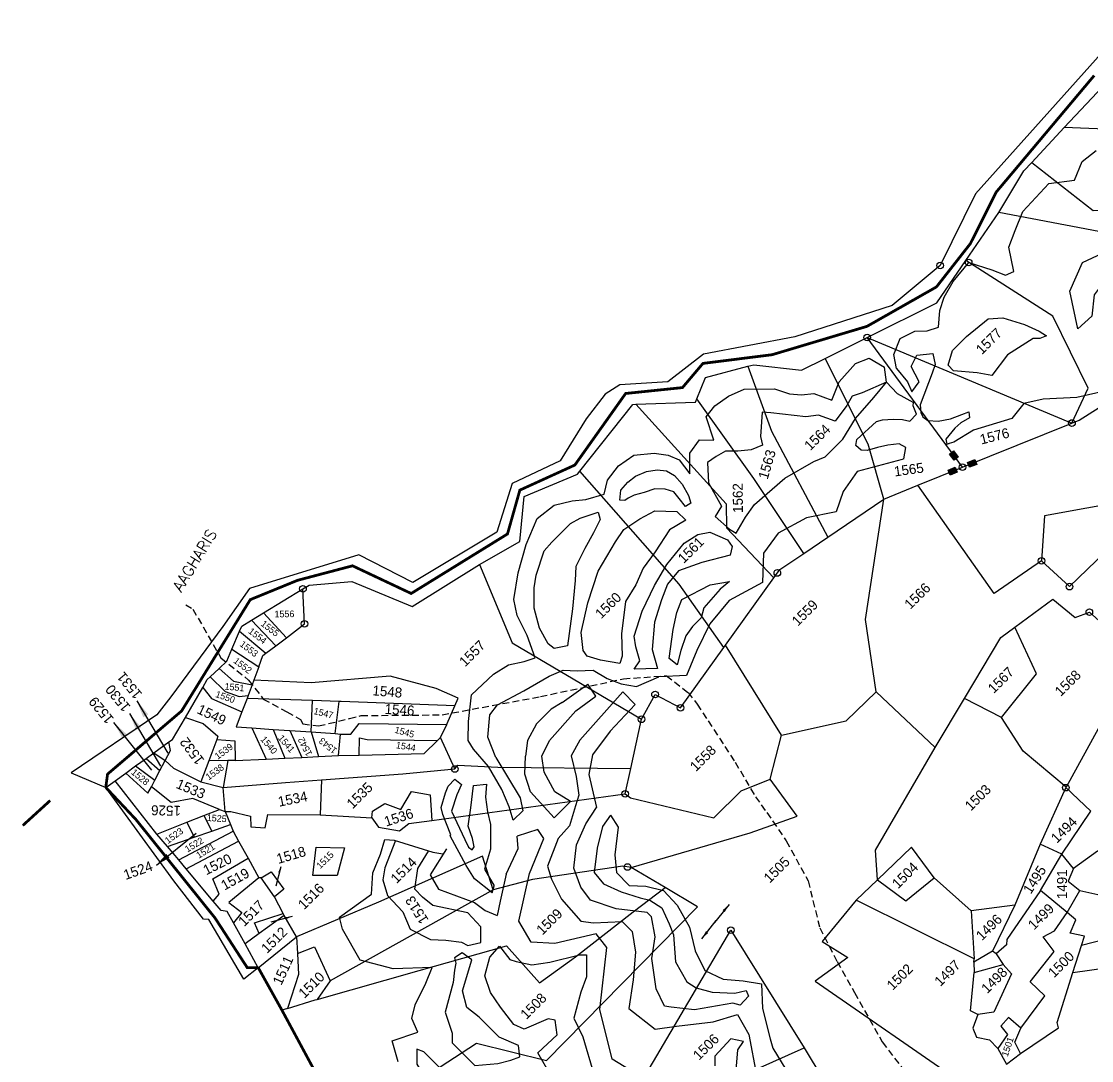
# Model space of a CAD drawing. Header units: metres. Extents: x 302481 to 307962, y 1946667 to 1951250.
# Drawn here: x 302481 to 303270, y 1947762 to 1948527 of the extents above; entities that cross this region are included whole.
import ezdxf

# ---------------------------------------------------------------- set-up
doc = ezdxf.new("R2010")
doc.units = ezdxf.units.M
for name, pattern in [('DASHDOT', [1, 0.5, -0.25, 0, -0.25]), ('DASHED', [0.75, 0.5, -0.25]), ('DIVIDE', [1.25, 0.5, -0.25, 0, -0.25, 0, -0.25])]:
    doc.linetypes.add(name, pattern=pattern)
for name, color, linetype in [('LINE_FOOTPATH', 1, 'DASHED'), ('OFF', 1, 'Continuous'), ('POLY_HATCH', 12, 'Continuous'), ('POLY_PARCEL', 6, 'Continuous'), ('POLY_WATER', 4, 'Continuous'), ('SYM_ARROW', 1, 'Continuous'), ('SYM_STONE', 1, 'Continuous'), ('TEXT_MAPOUT', 7, 'Continuous'), ('TEXT_PARCEL', 7, 'Continuous'), ('V_BOUND_LINE', 7, 'Continuous'), ('V_BOUND_STREAM_LINE', 7, 'DASHDOT'), ('V_DIVIDE_LINE', 7, 'DIVIDE')]:
    doc.layers.add(name, color=color, linetype=linetype)
doc.styles.get("Standard").update_dxf_attribs({"font": 'simplex.shx'})
doc.styles.add('TEXT_MAP', font='')
doc.styles.get('TEXT_MAP').set_extended_font_data('Kruti Dev 050')
doc.dimstyles.get("Standard").update_dxf_attribs({"dimtxt": 0.18, "dimasz": 0.18, "dimexe": 0.18, "dimexo": 0.0625, "dimgap": 0.09, "dimtad": 0, "dimtih": 1, "dimtoh": 1, "dimdec": 4, "dimzin": 0, "dimdsep": 46, "dimtxsty": 'Standard', "dimcen": 0.09, "dimadec": 0, "dimazin": 0, "dimtfac": 1, "dimtdec": 4, "dimtofl": 0, "dimtmove": 0, "dimatfit": 3, "dimfxl": 1, "dimtolj": 1, "dimtzin": 0, "dimarcsym": 0})

# ---------------------------------------------------------------- blocks, each defined once
blk = doc.blocks.new('STONE')
blk.add_circle((0, 0), 0.851)
blk = doc.blocks.new('STONESQUAREFILLED')
blk.add_hatch(color=256).paths.add_polyline_path([(0.7, -0.48), (0.7, 0.48), (-0.7, 0.48), (-0.7, -0.48)])
blk.add_lwpolyline([(-0.7, 0.48), (0.7, 0.48), (0.7, -0.48), (-0.7, -0.48)], close=True)
blk = doc.blocks.new('TEXTARROW')
blk.add_leader([(0.04, -0.01), (8.68, -0.01)], dimstyle='Standard', override={"dimtxt": 2.5, "dimasz": 2.5, "dimexe": 1.25, "dimexo": 0.625, "dimgap": 0.625, "dimtad": 1, "dimtih": 0, "dimtoh": 0, "dimzin": 8, "dimcen": 2.5, "dimtofl": 1})
blk = doc.blocks.new('TEXTDOUBLEARROW')
for points in [[(-6.63, 0.01), (0.2, 0.01)], [(6.25, 0.01), (-0.58, 0.01)]]:
    blk.add_leader(points, dimstyle='Standard', override={"dimtxt": 2.5, "dimasz": 2.5, "dimexe": 1.25, "dimexo": 0.625, "dimgap": 0.625, "dimtad": 1, "dimtih": 0, "dimtoh": 0, "dimzin": 8, "dimcen": 2.5, "dimtofl": 1})

msp = doc.modelspace()

# ---------------------------------------------------------------- linework, layer by layer
at = {"layer": 'LINE_FOOTPATH', "ltscale": 10}
msp.add_lwpolyline([(302602.49, 1948097.74), (302607.8, 1948094.37), (302628.4, 1948058.63), (302648.85, 1948042.22), (302659.6, 1948028.26), (302676.98, 1948018.69), (302687.02, 1948013.15), (302688.79, 1948009.99), (302700.42, 1948008.39), (302723.11, 1948013.86), (302731.75, 1948016.09), (302791.5, 1948016.6), (302863.93, 1948030.1), (302924.96, 1948043.13), (302956.66, 1948045.45), (302972.52, 1948033.02), (302979.38, 1948024.49), (302987.36, 1948012.07), (303007.3, 1947981.72), (303022.12, 1947956.27), (303030.6, 1947944.6), (303044.94, 1947923.78), (303061, 1947894.32), (303069.53, 1947859.61), (303082.47, 1947834.79), (303095.17, 1947811.97), (303115.6, 1947775.61), (303141.54, 1947741.61)], dxfattribs=at)
at = {"layer": 'OFF', "ltscale": 10}
msp.add_lwpolyline([(302518.1, 1947973.78), (302543.6, 1947963.12)], dxfattribs=at)
at = {"layer": 'POLY_HATCH'}
for points in [[(303126, 1948271.74), (303124.05, 1948281.94), (303128.87, 1948293.83), (303139.71, 1948299.31), (303148.64, 1948299.47), (303156.94, 1948302.07), (303157.97, 1948314.52), (303161.16, 1948324.25), (303167.78, 1948335.78), (303179.28, 1948349.82), (303196.22, 1948344.38), (303206.3, 1948340.48), (303212.53, 1948343.17), (303208.9, 1948361.22), (303213.53, 1948373.29), (303219.17, 1948387.44), (303238.26, 1948407.96), (303257.12, 1948410.45), (303262.85, 1948424.32), (303273.24, 1948432.42)], [(302810.57, 1947997.69), (302810.79, 1948011.67), (302813.11, 1948031.23), (302829.12, 1948046.44), (302840.33, 1948053.54), (302851.7, 1948055.77), (302859.91, 1948058.64), (302854.01, 1948075.16), (302846.57, 1948089.78), (302844.18, 1948101.51), (302847.4, 1948121.16), (302853.24, 1948141.98), (302861.41, 1948161.18), (302873.98, 1948171.07), (302887.25, 1948174.29), (302897.26, 1948175.17), (302910.8, 1948179.2), (302913.27, 1948189.48), (302921.42, 1948200.01), (302932.63, 1948207.84), (302947.51, 1948209.25), (302957.79, 1948207.97), (302966.07, 1948204.43), (302973.8, 1948194.05), (302973.84, 1948209.29), (302981.09, 1948219.1), (302991.64, 1948218.9), (302985.83, 1948236.04), (302992.26, 1948244.15), (303002.39, 1948251.25), (303013.86, 1948256.46), (303036.13, 1948256.87), (303047.21, 1948253.06), (303056.23, 1948252.41), (303065.25, 1948253.2), (303078.58, 1948248.39), (303083.76, 1948261.91), (303095.98, 1948275.41), (303106.01, 1948279.36), (303117.35, 1948272.75)], [(303290.06, 1948257.49), (303259.04, 1948250.39), (303234.09, 1948249.08), (303220, 1948246.02), (303211.07, 1948234.8), (303182.89, 1948226.33), (303168.29, 1948217.59), (303163.24, 1948215.89)], [(303131.41, 1948205.11), (303130.21, 1948204.7), (303097.2, 1948195.88), (303086.9, 1948181.08), (303081.54, 1948166.27), (303059.92, 1948161.62), (303039.01, 1948150.55), (303028.22, 1948135.75), (303027.28, 1948114.01), (303002.91, 1948100.72), (302988.53, 1948083.59), (302979.08, 1948063.97), (302971.36, 1948045.58), (302951.1, 1948044.51)], [(302933.5, 1948024.17), (302915.16, 1948004.57), (302902.13, 1947987.06), (302899.49, 1947972.74), (302905.2, 1947948.24)], [(302797.41, 1947927.36), (302797.81, 1947928.28), (302791.99, 1947943.08), (302790.57, 1947948.4), (302793.94, 1947959.04), (302795.94, 1947964.17), (302800.64, 1947969.12)], [(302915.44, 1947942.66), (302920.98, 1947933.91), (302918.57, 1947913.42), (302919.89, 1947900.57), (302929.24, 1947890.79), (302941.34, 1947890.4), (302954.55, 1947887.16), (302964.52, 1947876.27), (302973.73, 1947860.2), (302977.75, 1947842.65), (302984.86, 1947828.19), (302998.3, 1947821.99), (303013.12, 1947820.6), (303026.58, 1947818.35), (303027.5, 1947800.19), (303033.11, 1947777.83), (303034.94, 1947771.15), (303044.65, 1947755.33)], [(302758.88, 1947761.02), (302754.52, 1947776.52), (302773.49, 1947782.8), (302769.11, 1947792.82), (302771.41, 1947803.06), (302779.45, 1947819.02), (302784.13, 1947830.45), (302755.29, 1947829.44), (302731.11, 1947835.92), (302718.08, 1947858.71), (302715.72, 1947867.65), (302739.26, 1947884.41), (302740.38, 1947900.14), (302745.91, 1947913.84), (302749.28, 1947924.68), (302756.13, 1947924.21), (302784.42, 1947915.32), (302791.81, 1947914.31)]]:
    msp.add_lwpolyline(points, dxfattribs=at)
at = {"layer": 'POLY_HATCH', "lineweight": -2}
for points in [[(303259.77, 1948301.06), (303253.9, 1948328.69), (303263.17, 1948349.79), (303277.81, 1948356.8), (303302.75, 1948364.33), (303314.66, 1948363.22), (303312.48, 1948357.81), (303298.38, 1948352.42), (303292.95, 1948347.02), (303280.46, 1948337.84), (303271.76, 1948325.94), (303270.09, 1948310.24)], [(303164.25, 1948274.08), (303167.25, 1948284.98), (303177.69, 1948295.36), (303193.59, 1948308.22), (303204.5, 1948309.18), (303220.34, 1948304.19), (303231.23, 1948299.22), (303236.67, 1948295.74), (303231.71, 1948293.76), (303226.75, 1948293.77), (303207.88, 1948281.92), (303196.44, 1948266.58), (303185.54, 1948268.59), (303168.2, 1948270.11)], [(303068.67, 1948237.48), (303059.25, 1948236.02), (303033.49, 1948239.04), (303027.05, 1948239.55), (303026, 1948221.72), (303027.47, 1948215.27), (303019.03, 1948211.82), (303009.12, 1948210.85), (303000.2, 1948210.87), (302993.25, 1948206.92), (302986.79, 1948202.47), (302987.73, 1948187.6), (302997.1, 1948170.24), (302992.61, 1948162.81), (303002.99, 1948153.38), (303007.94, 1948150.39), (303014.91, 1948162.27), (303021.38, 1948171.67), (303043.74, 1948190.95), (303065.09, 1948203.3), (303073.53, 1948206.75), (303086.45, 1948219.61), (303095.91, 1948234.95), (303109.34, 1948250.28), (303118.79, 1948261.66), (303100.93, 1948253.77), (303093.49, 1948251.31), (303089.5, 1948244.38), (303081.04, 1948233)], [(302922.37, 1948174.83), (302922.98, 1948182.05), (302928.27, 1948188.09), (302933.75, 1948192.37), (302941.96, 1948195.87), (302949.77, 1948197.02), (302956.6, 1948196.42), (302962.45, 1948192.89), (302968.29, 1948186.63), (302972.76, 1948178.22), (302974.5, 1948172.56), (302970.78, 1948170.03), (302965.92, 1948176.09), (302962.03, 1948180.79), (302955.78, 1948182.75), (302948.17, 1948182.97), (302940.16, 1948180.45), (302932.73, 1948178.51), (302928.43, 1948176.18), (302925.88, 1948174.43)], [(302895.17, 1948063.91), (302893.73, 1948077.29), (302898.75, 1948099.09), (302906.26, 1948122.36), (302919.21, 1948144.14), (302925.19, 1948153.05), (302937.1, 1948160.95), (302948.02, 1948166.87), (302964.38, 1948166.34), (302970.8, 1948159.89), (302958.88, 1948152.97), (302948.43, 1948136.64), (302939.47, 1948124.77), (302933.98, 1948112.39), (302926.51, 1948100.02), (302923.46, 1948076.24), (302923.9, 1948059.88), (302922.4, 1948054.44), (302908.04, 1948056.94), (302898.13, 1948059.94)], [(302869.42, 1948068.92), (302863.01, 1948080.33), (302859.09, 1948095.2), (302859.14, 1948110.07), (302860.66, 1948119.48), (302866.66, 1948137.31), (302872.13, 1948143.74), (302886.05, 1948157.59), (302893, 1948161.54), (302906.39, 1948165.97), (302907.86, 1948160.52), (302902.88, 1948150.61), (302896.4, 1948139.23), (302889.92, 1948125.86), (302889.39, 1948115.46), (302887.34, 1948094.65), (302883.79, 1948067.4), (302873.87, 1948065.44)], [(302937.08, 1948056.4), (302934.14, 1948066.66), (302932.84, 1948074.59), (302938.85, 1948093.09), (302947.84, 1948111.92), (302956.81, 1948127.44), (302969.75, 1948142.95), (302979.69, 1948149.54), (302988.62, 1948151.18), (303001.5, 1948145.53), (303005.12, 1948140.56), (303003.45, 1948134.28), (302982.6, 1948128.71), (302965.39, 1948122.79), (302957.43, 1948112.89), (302953.09, 1948101.33), (302947.75, 1948084.81), (302946.04, 1948064.65), (302949.96, 1948050.75), (302932.77, 1948050.13)], [(302958.58, 1948058.01), (302961.62, 1948079.49), (302964.3, 1948092.05), (302967.97, 1948101.63), (302988.83, 1948112.49), (303003.06, 1948114.78), (302996.1, 1948109.17), (302984.15, 1948095.31), (302982.15, 1948088.04), (302975.84, 1948081.78), (302970.86, 1948074.84), (302967.19, 1948063.94), (302964.51, 1948053.37)], [(302847.61, 1947772.89), (302833.38, 1947779.03), (302818.66, 1947793.82), (302809.52, 1947800.97), (302806.51, 1947813.19), (302813.2, 1947836.08), (302806.09, 1947841.18), (302800.48, 1947837.63), (302801.48, 1947833.56), (302800.45, 1947828.47), (302799.4, 1947819.31), (302793.73, 1947797.44), (302798.78, 1947782.16), (302798.75, 1947775.03), (302806.87, 1947766.87), (302815.5, 1947758.2), (302832.3, 1947759.69), (302841.98, 1947762.22), (302848.6, 1947764.75)], [(302857.63, 1947709.67), (302834.76, 1947719.39), (302823.12, 1947741.3), (302804.3, 1947746.94), (302792.62, 1947753.58), (302777.9, 1947768.37), (302772.82, 1947770.42), (302772.79, 1947759.22), (302785.44, 1947738.33), (302783.88, 1947726.62), (302790.97, 1947714.39), (302801.62, 1947702.66), (302817.89, 1947697.54), (302840.29, 1947699.53), (302850.98, 1947700.02), (302856.59, 1947703.57)]]:
    msp.add_lwpolyline(points, close=True, dxfattribs=at)
for points in [[(303126, 1948271.74), (303134.21, 1948261.92), (303137.39, 1948254.44), (303142.74, 1948261.9), (303136.91, 1948273.11), (303141.2, 1948281.63), (303152.93, 1948282.67), (303154.51, 1948274.67), (303152.36, 1948268.27), (303143.48, 1948245.01)], [(303118.79, 1948261.66), (303117.35, 1948272.75)], [(303118.79, 1948261.66), (303126.72, 1948253.4), (303138.6, 1948246.78)], [(303131.41, 1948205.11), (303133.04, 1948213.6), (303127.97, 1948216.35), (303119.76, 1948215.19), (303112.14, 1948213.45), (303104.52, 1948211.32), (303100.03, 1948211.53), (303096.14, 1948215.05), (303096.93, 1948219.35), (303111.42, 1948232.59), (303115.91, 1948233.95), (303123.53, 1948234.52), (303130.56, 1948234.11), (303136.02, 1948232.92), (303140.92, 1948238.18), (303138.4, 1948244.24), (303138.6, 1948246.78)], [(303143.48, 1948245.01), (303144.05, 1948239.35), (303145.4, 1948236.03), (303149.11, 1948233.48), (303156.72, 1948232.88), (303165.9, 1948234.61), (303174.31, 1948237.91), (303179.39, 1948239.85), (303179.96, 1948235.36), (303173.51, 1948231.66), (303169.2, 1948227.77), (303162.54, 1948219.58), (303163.24, 1948215.89), (303164.99, 1948216.48)], [(302870.34, 1948045.13), (302880.44, 1948049.49), (302890.82, 1948049.11), (302902.63, 1948049.44), (302912.99, 1948043.33), (302923.36, 1948039.37), (302934.45, 1948037.55), (302951.1, 1948044.51)], [(302831, 1947985.25), (302825.1, 1948000.13), (302826.64, 1948016.48), (302832.11, 1948023.9), (302851.47, 1948034.27), (302870.34, 1948045.13)], [(302873.99, 1947940.66), (302886.04, 1947952.64), (302874.43, 1947959.8), (302866.59, 1947974.45), (302864.75, 1947986.09), (302870.42, 1947997.71), (302890, 1948019.43), (302904.67, 1948030.29), (302898.69, 1948039.31)], [(302924.39, 1948033.55), (302892.84, 1947997.98), (302886.5, 1947986.43), (302890.13, 1947971.19), (302892.19, 1947957.52), (302889.54, 1947949.65), (302885.29, 1947934.94), (302876.85, 1947925.51), (302868.91, 1947905.03), (302872.03, 1947895.57), (302879.34, 1947880.84), (302893.47, 1947864.52), (302902.93, 1947863.45), (302923.94, 1947864.46), (302931.28, 1947857.09), (302933.86, 1947841.85), (302932.22, 1947821.36), (302929, 1947800.35), (302948.39, 1947785.07), (302964.16, 1947787.14), (302991.14, 1947790.55), (303009.02, 1947795.77), (303017.38, 1947781.04), (303023.07, 1947751.08)], [(302879.69, 1948025.78), (302898.69, 1948039.31)], [(302924.39, 1948033.55), (302933.5, 1948024.17)], [(302879.69, 1948025.78), (302871.75, 1948020.84), (302860.81, 1948009.97), (302854.33, 1947997.59), (302852.81, 1947986.2)], [(302835.42, 1947961.49), (302825.66, 1947978.6), (302814.43, 1947991.35), (302810.57, 1947997.69)], [(302873.99, 1947940.66), (302856.41, 1947959.84), (302852.33, 1947972.98), (302852.81, 1947986.2)], [(302831, 1947985.25), (302848.89, 1947955.35), (302850.74, 1947945.96), (302843.79, 1947939.05)], [(302800.64, 1947969.12), (302805.62, 1947965.19), (302802.33, 1947957.56), (302798.29, 1947945.57), (302808.04, 1947924.83), (302810.93, 1947919.01), (302813.47, 1947917.18), (302814.93, 1947919.36), (302813.86, 1947925.54), (302810.62, 1947934.64), (302812.48, 1947948.09), (302814.43, 1947964.5)], [(302814.43, 1947964.5), (302824.17, 1947965.51)], [(302824.17, 1947965.51), (302823.41, 1947956.06), (302824.83, 1947945.15), (302826.98, 1947935.7), (302826.92, 1947917.52), (302822.52, 1947902.99), (302829.75, 1947890.61)], [(302840.84, 1947948.76), (302835.42, 1947961.49)], [(302843.79, 1947939.05), (302840.84, 1947948.76)], [(302915.44, 1947942.66), (302909.53, 1947934.29), (302905.5, 1947918.38), (302903.45, 1947900.47), (302910.2, 1947892.09), (302923.32, 1947886.09), (302937.24, 1947881.68), (302944.4, 1947880.07), (302953.14, 1947874.48), (302958.68, 1947862.53), (302961.84, 1947854.56), (302963.37, 1947834.65), (302971.68, 1947819.9), (302978.44, 1947815.51), (302990.37, 1947812.29), (303007.09, 1947811.46), (303015.46, 1947813.44), (303017.04, 1947809.45), (303011.04, 1947802.7), (303005.47, 1947804.3), (302977.19, 1947799.18), (302960.08, 1947801.21), (302955.3, 1947802.02), (302948.97, 1947814.77), (302945.86, 1947837.07), (302948.29, 1947852.99), (302945.55, 1947867.73), (302942.38, 1947870.92), (302919.69, 1947873.76), (302900.6, 1947880.17), (302893.47, 1947889.74), (302888.34, 1947903.68), (302890.38, 1947920.8), (302897.2, 1947936.31), (302905.2, 1947948.24)], [(302944.48, 1947745.97), (302916.54, 1947762.82), (302907.5, 1947799.49), (302912.73, 1947845.28), (302904.87, 1947855.23), (302874.31, 1947848.16), (302857.01, 1947849.22), (302847.9, 1947864.51), (302855.64, 1947899.61), (302866.41, 1947925.55), (302861.85, 1947932.17), (302846.75, 1947927.18)], [(302757, 1947923.94), (302749.08, 1947903.87), (302747.6, 1947895.15), (302751.2, 1947883.5), (302762.43, 1947871.48), (302767.84, 1947858.75), (302782.73, 1947851.08), (302794, 1947850.69), (302805.62, 1947849.22), (302810.34, 1947846.66), (302819.8, 1947848.82), (302819.84, 1947860.46), (302810.42, 1947870.66), (302784.62, 1947876.16), (302777.01, 1947882.36), (302771.21, 1947888.19), (302773.44, 1947903.45), (302781.43, 1947916.26)], [(302828.28, 1947885.52), (302815.22, 1947895.73), (302809.07, 1947905.56), (302797.41, 1947927.36)], [(302838.5, 1947899.32), (302847.29, 1947918.2), (302846.75, 1947927.18)], [(302794.57, 1947917.95), (302782.51, 1947898.71), (302788.66, 1947888.15), (302815.17, 1947878.28), (302823.15, 1947872.45), (302831.86, 1947868.79)], [(302838.5, 1947899.32), (302834.2, 1947879.3), (302831.86, 1947868.79)], [(302828.28, 1947885.52), (302829.75, 1947890.61)], [(302868.46, 1947755.97), (302861.88, 1947767.69), (302876.18, 1947780.89), (302874.68, 1947791.58), (302869.6, 1947792.61), (302851.76, 1947785.01), (302844.13, 1947788.59), (302834.5, 1947801.34), (302826.9, 1947812.04), (302822.87, 1947824.26), (302826.47, 1947838), (302833.63, 1947846.13), (302841.23, 1947836.44), (302845.81, 1947834.9), (302857.5, 1947832.33), (302870.74, 1947834.34), (302892.65, 1947839.9), (302897.74, 1947839.88), (302897.69, 1947823.6), (302893.58, 1947812.41), (302888.43, 1947793.08), (302895, 1947779.32), (302903.06, 1947751.82)], [(303007.6, 1947748.89), (303009.2, 1947769.75), (303013.29, 1947775.85), (303004.13, 1947777.91), (302992.39, 1947765.21), (302992.36, 1947758.08)]]:
    msp.add_lwpolyline(points, dxfattribs=at)
at = {"layer": 'POLY_PARCEL'}
for points in [[(303349.86, 1948442.19), (303346.5, 1948445.28), (303249.59, 1948449.17)], [(303225.71, 1948423.58), (303270.92, 1948388.19), (303325.39, 1948389.26), (303352.76, 1948386.56), (303362.4, 1948371.23)], [(303362.4, 1948371.23), (303343.57, 1948359.91), (303299.73, 1948367.95), (303201.49, 1948386.75)], [(303255.37, 1948231.57), (303267.23, 1948257.37), (303241.31, 1948310.21), (303177.22, 1948351.25)], [(303255.37, 1948231.57), (303260.59, 1948233.68), (303433.38, 1948342.93), (303435.08, 1948344.74)], [(303477.36, 1948310.08), (303455.87, 1948286.89), (303419.28, 1948269.19), (303419.6, 1948238.26), (303383.57, 1948217.48), (303326.03, 1948213.25), (303308.83, 1948220.85), (303300.28, 1948214.42), (303307.92, 1948198.17), (303297.63, 1948174.4), (303235.03, 1948163.19), (303232.96, 1948130.02)], [(303104.52, 1948294.52), (303255.37, 1948231.57)], [(303174.7, 1948198.99), (303104.52, 1948294.52)], [(303116.79, 1948175.6), (303105.31, 1948215.94), (303073.65, 1948279.17)], [(303016.71, 1948273.38), (303034.03, 1948225.49), (303075.52, 1948147.6)], [(303057.78, 1948135.57), (303020.9, 1948190.67), (302979.1, 1948249.46)], [(302934.14, 1948245.42), (303000.68, 1948171.95), (303000.91, 1948154.32), (303035.69, 1948117.46)], [(303473.76, 1948227.88), (303454.1, 1948237.87), (303440.45, 1948176.11), (303401.24, 1948176.65), (303366.97, 1948154.83), (303351.11, 1948184.5), (303312.98, 1948168.38), (303253.52, 1948111.05), (303232.96, 1948130.02)], [(303174.7, 1948198.99), (303255.37, 1948231.57)], [(303141.79, 1948185.7), (303174.7, 1948198.99)], [(302998.89, 1948066.25), (302966.02, 1948112.9), (302892.76, 1948196.02)], [(303116.79, 1948175.6), (303141.79, 1948185.7)], [(303232.96, 1948130.02), (303198.17, 1948105.88), (303141.79, 1948185.7)], [(303075.52, 1948147.6), (303116.79, 1948175.6)], [(303111.01, 1948033.62), (303103.16, 1948086.85), (303116.79, 1948175.6)], [(303057.78, 1948135.57), (303075.52, 1948147.6)], [(303035.69, 1948117.46), (303040.06, 1948123.55), (303057.78, 1948135.57)], [(302818.98, 1948127.39), (302842.89, 1948069.54), (302938.23, 1948013.32)], [(303000.09, 1948067.92), (303035.69, 1948117.46)], [(302676.67, 1948073.43), (302690.03, 1948083.56), (302688.86, 1948109.37)], [(303213.29, 1948081.14), (303241.24, 1948101.78), (303257.69, 1948088.35), (303268.18, 1948092.24), (303296.34, 1948067.22), (303297.92, 1948064.16)], [(302659.87, 1948091.77), (302676.67, 1948073.43)], [(302650.98, 1948086.37), (302668.8, 1948067.47)], [(303176.31, 1948028.73), (303202.97, 1948073.52), (303213.29, 1948081.14)], [(303203.53, 1948014.66), (303229.34, 1948046.84), (303213.29, 1948081.14)], [(302642.22, 1948078.25), (302661.62, 1948062.03)], [(302668.8, 1948067.47), (302676.67, 1948073.43)], [(302636.56, 1948064.9), (302656.4, 1948051.96)], [(302661.62, 1948062.03), (302668.8, 1948067.47)], [(302938.23, 1948013.32), (302948.23, 1948031.64), (302966.95, 1948021.8), (302998.89, 1948066.25)], [(302998.89, 1948066.25), (303000.09, 1948067.92)], [(303041.48, 1948001.52), (303000.09, 1948067.92)], [(302656.4, 1948051.96), (302659.29, 1948060.27), (302661.62, 1948062.03)], [(302627.22, 1948050.85), (302637.74, 1948041.4), (302651.48, 1948038.74)], [(302656.4, 1948051.96), (302652.73, 1948042.03)], [(302620.47, 1948044.53), (302631.55, 1948033.67), (302641.86, 1948030.21), (302648.49, 1948030.83)], [(302652.73, 1948042.03), (302651.48, 1948038.74)], [(302800.86, 1948023.32), (302803.28, 1948028.87), (302786.89, 1948036.11), (302753.03, 1948045.07), (302694.97, 1948040.17), (302652.73, 1948042.03)], [(302615, 1948036.76), (302621.51, 1948028.53), (302643.94, 1948018.81)], [(302651.48, 1948038.74), (302648.49, 1948030.83)], [(303041.48, 1948001.52), (303088.98, 1948012.08), (303111.01, 1948033.62)], [(303111.01, 1948033.62), (303154.7, 1947992.44)], [(302647.66, 1948028.65), (302643.94, 1948018.81)], [(302648.49, 1948030.83), (302647.66, 1948028.65)], [(302695.8, 1948027.09), (302647.66, 1948028.65)], [(302694.8, 1948003.97), (302695.8, 1948027.09)], [(302715.57, 1948026.45), (302695.8, 1948027.09)], [(302712.55, 1948002.75), (302715.57, 1948026.45)], [(302800.86, 1948023.32), (302716.99, 1948026.4), (302715.57, 1948026.45)], [(303154.7, 1947992.44), (303176.31, 1948028.73)], [(303203.53, 1948014.66), (303176.31, 1948028.73)], [(302643.94, 1948018.81), (302639.75, 1948007.75), (302651.24, 1948006.96)], [(302794.76, 1948009.42), (302795.17, 1948010.27), (302800.86, 1948023.32)], [(302602.21, 1948014.73), (302615.39, 1948010.1), (302626.24, 1948000.88), (302625.31, 1947998.39)], [(302716.5, 1948002.47), (302724.03, 1948002.46), (302730.22, 1948010.19), (302794.76, 1948009.42)], [(302790.22, 1948000.02), (302794.76, 1948009.42)], [(302930.33, 1947977.01), (302938.23, 1948013.32)], [(303251.02, 1947963.4), (303219.46, 1947989.92), (303203.53, 1948014.66)], [(302651.24, 1948006.96), (302661.71, 1947984.05)], [(302651.24, 1948006.96), (302666.79, 1948005.89)], [(302666.79, 1948005.89), (302675.46, 1947984.7)], [(302666.79, 1948005.89), (302679.13, 1948005.04)], [(302679.13, 1948005.04), (302687.92, 1947985.29)], [(302679.13, 1948005.04), (302694.8, 1948003.97)], [(302694.8, 1948003.97), (302700.28, 1947985.88)], [(302694.8, 1948003.97), (302712.55, 1948002.75)], [(302712.55, 1948002.75), (302716.5, 1948002.47)], [(302715.09, 1947986.58), (302716.5, 1948002.47)], [(303033.09, 1947969.19), (303041.48, 1948001.52)], [(303274.65, 1948006.4), (303251.02, 1947963.4)], [(302587.47, 1947982.98), (302591.32, 1947990.23), (302590.15, 1947996.63)], [(302625.31, 1947998.39), (302619.4, 1947982.65)], [(302625.31, 1947998.39), (302638.78, 1947997.4), (302638.94, 1947982.97)], [(302730.36, 1947986.93), (302730.4, 1947999.62), (302736.04, 1947998.36), (302787.96, 1947997.79)], [(302730.36, 1947986.93), (302778.05, 1947988.03), (302787.96, 1947997.79)], [(302787.96, 1947997.79), (302790.22, 1948000.02)], [(302800.66, 1947976.71), (302790.22, 1948000.02)], [(302578.93, 1947988.56), (302587.47, 1947982.98)], [(302687.92, 1947985.29), (302700.28, 1947985.88)], [(302700.28, 1947985.88), (302715.09, 1947986.58)], [(302715.09, 1947986.58), (302730.36, 1947986.93)], [(303112.04, 1947895.1), (303110.55, 1947916.91), (303154.7, 1947992.44)], [(302565.6, 1947978.96), (302579.75, 1947968.42)], [(302573.31, 1947984.51), (302583.54, 1947975.56)], [(302583.54, 1947975.56), (302587.47, 1947982.98)], [(302587.47, 1947982.98), (302593.51, 1947977.33), (302613.62, 1947967.22)], [(302619.4, 1947982.65), (302613.62, 1947967.22)], [(302633.5, 1947982.88), (302619.4, 1947982.65)], [(302633.5, 1947982.88), (302630.16, 1947963.05)], [(302638.94, 1947982.97), (302633.5, 1947982.88)], [(302638.94, 1947982.97), (302661.71, 1947984.05)], [(302661.71, 1947984.05), (302675.46, 1947984.7)], [(302675.46, 1947984.7), (302687.92, 1947985.29)], [(302800.66, 1947976.71), (302802.85, 1947979.44), (302832.4, 1947978.17), (302930.33, 1947977.01)], [(302558.34, 1947973.74), (302574.7, 1947958.91), (302577.23, 1947963.68)], [(302579.75, 1947968.42), (302583.54, 1947975.56)], [(302702.49, 1947968.72), (302762.47, 1947973.1), (302800.66, 1947976.71)], [(302926.3, 1947958.48), (302930.33, 1947977.01)], [(302577.23, 1947963.68), (302579.75, 1947968.42)], [(302627.49, 1947946.95), (302607.79, 1947955), (302591.78, 1947951.9), (302577.23, 1947963.68)], [(302613.62, 1947967.22), (302630.16, 1947963.05)], [(302630.16, 1947963.05), (302676.08, 1947966.79), (302702.49, 1947968.72)], [(302631.49, 1947945.36), (302630.16, 1947963.05)], [(302702.49, 1947968.72), (302701.6, 1947942.98)], [(302926.3, 1947958.48), (302930.18, 1947955.47), (302991.63, 1947940.67), (303011.65, 1947960.58), (303033.09, 1947969.19)], [(302930.7, 1947904.05), (303018.25, 1947929.58), (303052.88, 1947942.03), (303033.09, 1947969.19)], [(303250.82, 1947962.96), (303231.92, 1947921.4)], [(303247.98, 1947913.97), (303269.17, 1947945.74), (303250.82, 1947962.96)], [(302739.53, 1947940.8), (302739.98, 1947945.6), (302749.09, 1947951.26), (302760.89, 1947946.8), (302768.89, 1947960.08), (302782.51, 1947957.67), (302783.79, 1947938.88)], [(302783.79, 1947938.88), (302926.3, 1947958.48)], [(302615.94, 1947942.4), (302627.49, 1947946.95)], [(302627.49, 1947946.95), (302631.49, 1947945.36)], [(302603.34, 1947937.44), (302615.94, 1947942.4)], [(302615.94, 1947942.4), (302621.8, 1947930.95)], [(302631.49, 1947945.36), (302635.68, 1947945.49), (302650.23, 1947941.96), (302650.48, 1947933.98), (302661.12, 1947933.26), (302662.97, 1947943.06), (302701.6, 1947942.98)], [(302631.49, 1947945.36), (302635.44, 1947935.73)], [(302701.6, 1947942.98), (302739.53, 1947940.8)], [(302739.53, 1947940.8), (302744.54, 1947933.93), (302760.07, 1947931.1), (302766.81, 1947936.55), (302783.79, 1947938.88)], [(302581.31, 1947928.76), (302603.34, 1947937.44)], [(302597.34, 1947909.69), (302637.41, 1947930.92)], [(302603.34, 1947937.44), (302608.67, 1947926.36)], [(302608.67, 1947926.36), (302621.8, 1947930.95)], [(302621.8, 1947930.95), (302635.44, 1947935.73)], [(302635.44, 1947935.73), (302637.41, 1947930.92)], [(302637.41, 1947930.92), (302641.46, 1947923.6)], [(302589.1, 1947919.5), (302608.67, 1947926.36)], [(302602.78, 1947903.22), (302641.46, 1947923.6)], [(302641.46, 1947923.6), (302648.48, 1947910.93)], [(303153.94, 1947896.5), (303137.17, 1947919.09), (303112.04, 1947895.1)], [(303231.92, 1947921.4), (303213.25, 1947876.35)], [(303247.98, 1947913.97), (303231.92, 1947921.4)], [(303344.37, 1947916.47), (303292.16, 1947904.25), (303287.84, 1947921.51), (303274.28, 1947916.21), (303256.44, 1947903.49)], [(302622.77, 1947879.44), (302627.18, 1947884.6), (302622.48, 1947895.67), (302648.48, 1947910.93)], [(302648.48, 1947910.93), (302656.47, 1947896.5)], [(302828.97, 1947887.78), (302821.18, 1947912.54), (302744.46, 1947878.58), (302684.16, 1947852.97)], [(303232.19, 1947887.28), (303247.98, 1947913.97)], [(303256.44, 1947903.49), (303247.98, 1947913.97)], [(302658.15, 1947896.59), (302665.48, 1947901.02), (302674.82, 1947888.06), (302667.79, 1947882.54)], [(302930.7, 1947904.05), (302924.38, 1947905.12), (302857.9, 1947895.38), (302828.97, 1947887.78)], [(302955.66, 1947889.5), (302930.7, 1947904.05)], [(303256.44, 1947903.49), (303252.57, 1947894.15), (303261.05, 1947887.21)], [(302656.47, 1947896.5), (302634.18, 1947878.46), (302643.84, 1947871.03), (302637.63, 1947863.49)], [(302658.15, 1947896.59), (302656.47, 1947896.5)], [(302667.79, 1947882.54), (302658.15, 1947896.59)], [(303112.04, 1947895.1), (303096.45, 1947879.95)], [(303112.04, 1947895.1), (303133.02, 1947879.55), (303153.94, 1947896.5)], [(303181.11, 1947872.3), (303153.94, 1947896.5)], [(302699.27, 1947806.91), (302774.56, 1947828.29), (302838.87, 1947846.34), (302863.1, 1947819.14), (302889.51, 1947838.27), (302932.12, 1947871.57), (302955.66, 1947889.5)], [(302828.97, 1947887.78), (302708.98, 1947820.53)], [(302720.27, 1947711.96), (302816.71, 1947774.83), (302868.16, 1947761.9), (302979.49, 1947875.24), (302955.66, 1947889.5)], [(303232.19, 1947887.28), (303207.28, 1947851.09), (303207.26, 1947847.28), (303199.55, 1947840.54)], [(303251.78, 1947870.97), (303232.19, 1947887.28)], [(303251.78, 1947870.97), (303261.05, 1947887.21)], [(303261.05, 1947887.21), (303327.36, 1947872.55)], [(302674.36, 1947870.22), (302667.79, 1947882.54)], [(303096.45, 1947879.95), (303071.44, 1947849.74), (303090.15, 1947837.73), (303066.21, 1947820.45), (303176.85, 1947743.88), (303207.69, 1947747.77), (303208.5, 1947735.97)], [(303183.25, 1947836.89), (303096.45, 1947879.95)], [(303213.25, 1947876.35), (303181.11, 1947872.3)], [(303213.25, 1947876.35), (303196.76, 1947842.61)], [(302656.55, 1947855.41), (302653.2, 1947863.3), (302674.36, 1947870.22)], [(302675.08, 1947868.88), (302656.55, 1947855.41)], [(302675.08, 1947868.88), (302674.36, 1947870.22)], [(302684.16, 1947852.97), (302675.08, 1947868.88)], [(303181.11, 1947872.3), (303183.25, 1947836.89)], [(303217.65, 1947785.81), (303235.26, 1947809.68), (303224.59, 1947820.02), (303242.17, 1947842.16), (303234.04, 1947853.17), (303242.51, 1947857.43), (303251.78, 1947870.97)], [(303262.49, 1947846.78), (303264.67, 1947853.58), (303253.93, 1947855.85), (303258.29, 1947865.55), (303251.78, 1947870.97)], [(303327.36, 1947872.55), (303325.85, 1947871.46), (303296.73, 1947855.5), (303262.49, 1947846.78)], [(302656.55, 1947855.41), (302646.31, 1947847.97)], [(302655.98, 1947830.22), (302684.16, 1947852.97)], [(302684.16, 1947852.97), (302684.73, 1947840.74)], [(302915.43, 1947707.46), (303004, 1947857.97), (303058.04, 1947771.4)], [(302684.73, 1947840.74), (302697.42, 1947845.61), (302708.98, 1947820.53)], [(303256.09, 1947826.9), (303262.49, 1947846.78)], [(303256.09, 1947826.9), (303317.43, 1947835.29), (303343.57, 1947846.31)], [(302684.73, 1947840.74), (302685.45, 1947825.35), (302677.51, 1947800.23)], [(303196.76, 1947842.61), (303183.03, 1947834.31)], [(303183.03, 1947834.31), (303183.25, 1947836.89)], [(303199.55, 1947840.54), (303196.76, 1947842.61)], [(303199.55, 1947840.54), (303204.66, 1947832.69)], [(303183.03, 1947834.31), (303183.25, 1947826.81)], [(303183.25, 1947826.81), (303204.66, 1947832.69)], [(303204.66, 1947832.69), (303210.91, 1947825.84), (303197.76, 1947797.65), (303186.03, 1947795.74)], [(302708.98, 1947820.53), (302699.27, 1947806.91)], [(303186.03, 1947795.74), (303180.71, 1947798.47), (303183.25, 1947826.81)], [(303217.51, 1947767.1), (303245.55, 1947786), (303244.35, 1947789.99), (303256.09, 1947826.9)], [(302677.51, 1947800.23), (302697.95, 1947806.53), (302699.27, 1947806.91)], [(302677.51, 1947800.23), (302673.35, 1947799.08)], [(303186.03, 1947795.74), (303182.28, 1947785.88), (303185.1, 1947779.24), (303194.53, 1947777.29), (303200.87, 1947770.68)], [(303217.65, 1947785.81), (303208.64, 1947793.52), (303203.05, 1947787.34), (303207.96, 1947781.05), (303200.87, 1947770.68)], [(303217.51, 1947767.1), (303213.24, 1947775.43), (303217.65, 1947785.81)], [(302915.43, 1947707.46), (302917.4, 1947708.4), (303058.04, 1947771.4)], [(303058.04, 1947771.4), (303071.72, 1947748.48)], [(303200.87, 1947770.68), (303207.03, 1947759.34), (303217.51, 1947767.1)]]:
    msp.add_lwpolyline(points, dxfattribs=at)
msp.add_lwpolyline([(302696.07, 1947898.3), (302698.64, 1947919.2), (302719.44, 1947918.71), (302714.03, 1947898.26)], close=True, dxfattribs=at)
at = {"layer": 'POLY_WATER'}
for points in [[(303297.92, 1948527.44), (303184.27, 1948400.53), (303158.33, 1948347.64), (303122.96, 1948318.15), (303051.22, 1948294.98), (302983.82, 1948282.42), (302957.54, 1948261.98), (302922.4, 1948259.75), (302911.46, 1948252.79), (302897.52, 1948234.77), (302878.41, 1948203.62), (302842.86, 1948186.91), (302831.68, 1948151.21), (302769.77, 1948113.99), (302730.1, 1948134.42), (302649.37, 1948109.63), (302629.75, 1948081.6), (302591.49, 1948029.77)], [(303249.59, 1948449.17), (303282.33, 1948483.8), (303283.14, 1948485.72)], [(303225.71, 1948423.58), (303249.59, 1948449.17)], [(303201.49, 1948386.75), (303219.92, 1948417.37), (303225.71, 1948423.58)], [(303177.22, 1948351.25), (303201.49, 1948386.75)], [(303104.52, 1948294.52), (303155.89, 1948320.06), (303177.22, 1948351.25)], [(303073.65, 1948279.17), (303104.52, 1948294.52)], [(303016.71, 1948273.38), (303020.99, 1948274.51), (303056, 1948270.4), (303073.65, 1948279.17)], [(302979.1, 1948249.46), (302985.28, 1948265.09), (303016.71, 1948273.38)], [(302934.14, 1948245.42), (302978.13, 1948246.99), (302979.1, 1948249.46)], [(302892.76, 1948196.02), (302931.75, 1948245.33), (302934.14, 1948245.42)], [(302818.98, 1948127.39), (302848.61, 1948144.25), (302851.88, 1948177.52), (302891.1, 1948193.92), (302892.76, 1948196.02)], [(302688.86, 1948109.37), (302693.45, 1948112.15), (302724.89, 1948114.93), (302769.35, 1948096.51), (302818.98, 1948127.39)], [(302659.87, 1948091.77), (302688.86, 1948109.37)], [(302650.98, 1948086.37), (302659.87, 1948091.77)], [(302642.22, 1948078.25), (302643.82, 1948082.03), (302650.98, 1948086.37)], [(302636.56, 1948064.9), (302642.22, 1948078.25)], [(302627.22, 1948050.85), (302632.83, 1948056.08), (302636.56, 1948064.9)], [(302620.47, 1948044.53), (302627.22, 1948050.85)], [(302615, 1948036.76), (302618.38, 1948042.58), (302620.47, 1948044.53)], [(302602.21, 1948014.73), (302615, 1948036.76)], [(302591.49, 1948029.77), (302581.2, 1948016.67), (302518.1, 1947973.78)], [(302590.15, 1947996.63), (302592.81, 1947998.55), (302602.21, 1948014.73)], [(302578.93, 1947988.56), (302590.15, 1947996.63)], [(302573.31, 1947984.51), (302578.93, 1947988.56)], [(302558.34, 1947973.74), (302565.6, 1947978.96)], [(302565.6, 1947978.96), (302573.31, 1947984.51)], [(302550.48, 1947968.08), (302558.34, 1947973.74)], [(302543.6, 1947963.12), (302550.48, 1947968.08)], [(302655.98, 1947830.22), (302645.39, 1947821.95), (302619.63, 1947865.91), (302615.67, 1947866.09), (302593.68, 1947894.41), (302543.6, 1947963.12)], [(302581.31, 1947928.76), (302550.48, 1947968.08)], [(302589.1, 1947919.5), (302581.31, 1947928.76)], [(302597.34, 1947909.69), (302589.1, 1947919.5)], [(302602.78, 1947903.22), (302597.34, 1947909.69)], [(302622.77, 1947879.44), (302602.78, 1947903.22)], [(302637.63, 1947863.49), (302633.04, 1947871.71), (302628.66, 1947872.44), (302622.77, 1947879.44)], [(302646.31, 1947847.97), (302637.63, 1947863.49)], [(302655.98, 1947830.22), (302646.31, 1947847.97)]]:
    msp.add_lwpolyline(points, dxfattribs=at)
at = {"layer": 'V_BOUND_LINE', "const_width": 2.04}
for points in [[(302655.98, 1947830.22), (302673.26, 1947799.23), (302673.35, 1947799.08)], [(302673.35, 1947799.08), (302720.05, 1947712.36), (302720.27, 1947711.96)]]:
    msp.add_lwpolyline(points, dxfattribs=at)
at = {"layer": 'V_BOUND_STREAM_LINE', "ltscale": 10, "const_width": 2.04}
for points in [[(302543.6, 1947963.12), (302544.9, 1947972.92), (302599.45, 1948019.44), (302650.05, 1948101.46), (302684.89, 1948115.7), (302725.37, 1948126.39), (302768.57, 1948106), (302839.53, 1948149.84), (302848.64, 1948182.14), (302889.14, 1948200.6), (302926.58, 1948253.34), (302968.45, 1948257.67), (302983.52, 1948275.48), (303034.58, 1948281.92), (303104.41, 1948302.8), (303155.54, 1948331.84), (303180.55, 1948363.76), (303199.57, 1948401.69), (303271.73, 1948487.55)], [(302655.98, 1947830.22), (302647.81, 1947830.36), (302624.16, 1947866.83), (302565.79, 1947939.49), (302543.6, 1947963.12)]]:
    msp.add_lwpolyline(points, dxfattribs=at)
at = {"layer": 'V_DIVIDE_LINE', "ltscale": 10, "const_width": 2.04}
msp.add_lwpolyline([(302502.65, 1947953.48), (302482.46, 1947935.08)], dxfattribs=at)

# ---------------------------------------------------------------- block references
at = {"layer": 'SYM_ARROW'}
for name, p, xscale, yscale, zscale, rotation in [('TEXTARROW', (302566.4, 1948027.24), 5.202959484665217, 5.202959484665217, 5.202959484665217, 300.4622493187513), ('TEXTARROW', (302561.12, 1948017.8), 5.202959484665217, 5.202959484665217, 5.202959484665217, 300.4622493187513), ('TEXTARROW', (302549.29, 1948011.27), 5.202959484665216, 5.202959484665216, 5.202959484665216, 308.4205874822954), ('TEXTARROW', (302580.74, 1947905.86), 4.350407104432908, 4.350407104432908, 4.350407104432908, 38.70843884334055), ('TEXTARROW', (302672.48, 1947904.78), 1.722547106166375, 1.722547106166375, 1.722547106166375, 255.6507962148438), ('TEXTDOUBLEARROW', (302993.01, 1947864.63), 2.516381415830077, 2.516381415830077, 2.516381415830077, 51.50816271740324), ('TEXTARROW', (302680.98, 1947868.1), 1.88562484026106, 1.88562484026106, 1.88562484026106, 194.8811072945664)]:
    msp.add_blockref(name, p, dxfattribs=dict(at, xscale=xscale, yscale=yscale, zscale=zscale, rotation=rotation))
at = {"layer": 'SYM_STONE'}
for name, p, xscale, yscale, zscale, rotation in [('STONE', (303158.33, 1948347.64), 2.862570097236071, 2.862570097236071, 2.862570097236071, 44.8498280447801), ('STONE', (303179.28, 1948349.82), 2.862570097236071, 2.862570097236071, 2.862570097236071, 44.8498280447801), ('STONE', (303104.52, 1948294.52), 2.862570097236071, 2.862570097236071, 2.862570097236071, 44.8498280447801), ('STONE', (303255.37, 1948231.57), 2.862570097236071, 2.862570097236071, 2.862570097236071, 44.8498280447801), ('STONESQUAREFILLED', (303168.34, 1948207.64), 4.089385853194386, 4.089385853194386, 4.089385853194386, 127.0928156831495), ('STONESQUAREFILLED', (303167.49, 1948196.08), 4.089385853194386, 4.089385853194386, 4.089385853194386, 201.9930434458363), ('STONE', (303174.7, 1948198.99), 2.862570097236071, 2.862570097236071, 2.862570097236071, 44.8498280447801), ('STONESQUAREFILLED', (303181.8, 1948201.86), 4.089385853194386, 4.089385853194386, 4.089385853194386, 21.9930434458365), ('STONE', (303232.96, 1948130.02), 2.862570097236071, 2.862570097236071, 2.862570097236071, 44.8498280447801), ('STONE', (303038.32, 1948121.12), 2.862570097236071, 2.862570097236071, 2.862570097236071, 44.8498280447801), ('STONE', (302688.86, 1948109.37), 2.862570097236071, 2.862570097236071, 2.862570097236071, 44.8498280447801), ('STONE', (303253.52, 1948111.05), 2.862570097236071, 2.862570097236071, 2.862570097236071, 44.8498280447801), ('STONE', (303268.18, 1948092.24), 2.862570097236071, 2.862570097236071, 2.862570097236071, 44.8498280447801), ('STONE', (302690.03, 1948083.56), 2.862570097236071, 2.862570097236071, 2.862570097236071, 44.8498280447801), ('STONE', (302948.23, 1948031.64), 2.862570097236071, 2.862570097236071, 2.862570097236071, 44.8498280447801), ('STONE', (302966.95, 1948021.8), 2.862570097236071, 2.862570097236071, 2.862570097236071, 44.8498280447801), ('STONE', (302938.23, 1948013.32), 2.862570097236071, 2.862570097236071, 2.862570097236071, 44.8498280447801), ('STONE', (302800.66, 1947976.71), 2.862570097236071, 2.862570097236071, 2.862570097236071, 44.8498280447801), ('STONE', (302926.3, 1947958.48), 2.862570097236071, 2.862570097236071, 2.862570097236071, 44.8498280447801), ('STONE', (303250.82, 1947962.96), 2.862570097236071, 2.862570097236071, 2.862570097236071, 44.8498280447801), ('STONE', (302927.97, 1947904.51), 2.862570097236071, 2.862570097236071, 2.862570097236071, 44.8498280447801), ('STONE', (303004, 1947857.97), 2.862570097236071, 2.862570097236071, 2.862570097236071, 44.8498280447801)]:
    msp.add_blockref(name, p, dxfattribs=dict(at, xscale=xscale, yscale=yscale, zscale=zscale, rotation=rotation))

# ---------------------------------------------------------------- texts
at = {"layer": 'TEXT_MAPOUT'}
msp.add_text('AAGHARIS', height=8.179, rotation=58.48967, dxfattribs=at).set_placement((302599.23, 1948106.54))
at = {"layer": 'TEXT_PARCEL', "style": 'TEXT_MAP'}
for s, height, rotation, p in [('1577', 7.361, 44.84983, (303189.03, 1948281.59)), ('1564', 7.361, 44.84983, (303062.56, 1948210.72)), ('1576', 7.361, 14.15118, (303188.63, 1948215.71)), ('1563', 7.361, 73.53562, (303031.14, 1948189.56)), ('1565', 7.361, 7.89479, (303124.86, 1948192.16)), ('1562', 7.361, 90.41937, (303012.96, 1948165.39)), ('1561', 7.361, 44.84983, (302969.46, 1948127.73)), ('1566', 7.361, 44.84983, (303136.32, 1948093.87)), ('1560', 7.361, 44.84983, (302908.54, 1948086.9)), ('1559', 7.361, 44.84983, (303053.39, 1948081.46)), ('1556', 4.907, 0.86274, (302667.94, 1948088.36)), ('1554', 4.907, 322.43115, (302648.13, 1948077.29)), ('1555', 4.907, 322.43115, (302657.35, 1948082.77)), ('1553', 4.907, 322.43115, (302641.82, 1948067.76)), ('1557', 7.361, 44.84983, (302808.36, 1948051.58)), ('1552', 4.907, 322.43115, (302637.21, 1948055.46)), ('1567', 7.361, 44.84983, (303197.81, 1948031.93)), ('1568', 7.361, 44.84983, (303247.11, 1948029.69)), ('1531', 7.361, 129.37256, (302570.8, 1948032.05)), ('1530', 7.361, 129.21101, (302562.26, 1948022.65)), ('1550', 4.907, 340.74903, (302623.95, 1948029.86)), ('1551', 4.907, 354.26017, (302630.93, 1948035.25)), ('1548', 7.361, 355.20521, (302739.83, 1948031.02)), ('1529', 7.361, 129.21101, (302549.99, 1948013.72)), ('1549', 7.361, 334.16576, (302610.2, 1948018.12)), ('1547', 4.907, 346.028, (302696.36, 1948017.23)), ('1546', 7.361, 356.45757, (302748.89, 1948017.31)), ('1541', 4.907, 310.44485, (302670.13, 1947999.29)), ('1545', 4.907, 344.78474, (302756.02, 1948003.46)), ('1532', 7.361, 126.70813, (302616.58, 1947983.28)), ('1539', 4.907, 36.1007, (302626.1, 1947983.45)), ('1540', 4.907, 310.44485, (302657.23, 1947998.3)), ('1542', 4.907, 117.54499, (302695.93, 1947987.78)), ('1543', 4.907, 141.22462, (302714.47, 1947991.16)), ('1544', 4.907, 350.42696, (302757.08, 1947992.07)), ('1558', 7.361, 44.84983, (302978.36, 1947974.38)), ('1538', 4.907, 36.1007, (302619.41, 1947968.19)), ('1528', 4.907, 320.51762, (302561.84, 1947973.49)), ('1533', 7.361, 337.20797, (302594.75, 1947962.95)), ('1535', 7.361, 44.84983, (302725.43, 1947946.94)), ('1503', 7.361, 44.84983, (303180.85, 1947945.36)), ('1534', 7.361, 11.41219, (302671.27, 1947948.86)), ('1526', 7.361, 178.72241, (302598.99, 1947949.53)), ('1536', 7.361, 17.93163, (302750.11, 1947934.19)), ('1525', 4.907, 356.31472, (302617.91, 1947938.42)), ('1494', 7.361, 44.84983, (303244.33, 1947921.6)), ('1523', 4.907, 36.1007, (302589.39, 1947921.33)), ('1522', 4.907, 31.29838, (302603.71, 1947915.04)), ('1521', 4.907, 31.29838, (302612.12, 1947910.52)), ('1518', 7.361, 16.44178, (302670.67, 1947906.68)), ('1515', 4.907, 44.84983, (302701.64, 1947902.78)), ('1524', 7.361, 19.60452, (302558.23, 1947894.89)), ('1520', 7.361, 26.43983, (302617.63, 1947898.32)), ('1514', 7.361, 44.84983, (302757.87, 1947891.84)), ('1505', 7.361, 44.84983, (303032.69, 1947892.17)), ('1504', 7.361, 44.84983, (303127.26, 1947888.08)), ('1519', 7.361, 29.12052, (302631.08, 1947887.07)), ('1495', 7.361, 57.1714, (303224.99, 1947884)), ('1491', 7.361, 89.83535, (303251.68, 1947880.82)), ('1516', 7.361, 44.84983, (302689.64, 1947872.6)), ('1513', 7.361, 122.57907, (302781.72, 1947865.54)), ('1517', 7.361, 44.84983, (302645.55, 1947860.12)), ('1499', 7.361, 44.84983, (303227.35, 1947857.63)), ('1509', 7.361, 44.84983, (302865.18, 1947853.9)), ('1496', 7.361, 44.84983, (303189.01, 1947849.76)), ('1512', 7.361, 44.84983, (302662.48, 1947840.42)), ('1511', 7.361, 65.37828, (302672.94, 1947816.88)), ('1497', 7.361, 44.84983, (303158.43, 1947816.03)), ('1500', 7.361, 44.84983, (303242.21, 1947822.48)), ('1502', 7.361, 44.84983, (303123.31, 1947813.23)), ('1498', 7.361, 44.84983, (303192.95, 1947810.78)), ('1510', 7.361, 44.84983, (302689.96, 1947807.33)), ('1508', 7.361, 44.84983, (302853.47, 1947791.76)), ('1506', 7.361, 44.84983, (302980.56, 1947761.62)), ('1501', 4.907, 71.39853, (303207.99, 1947764.41))]:
    msp.add_text(s, height=height, rotation=rotation, dxfattribs=at).set_placement(p)

doc.saveas('drawing.dxf')
